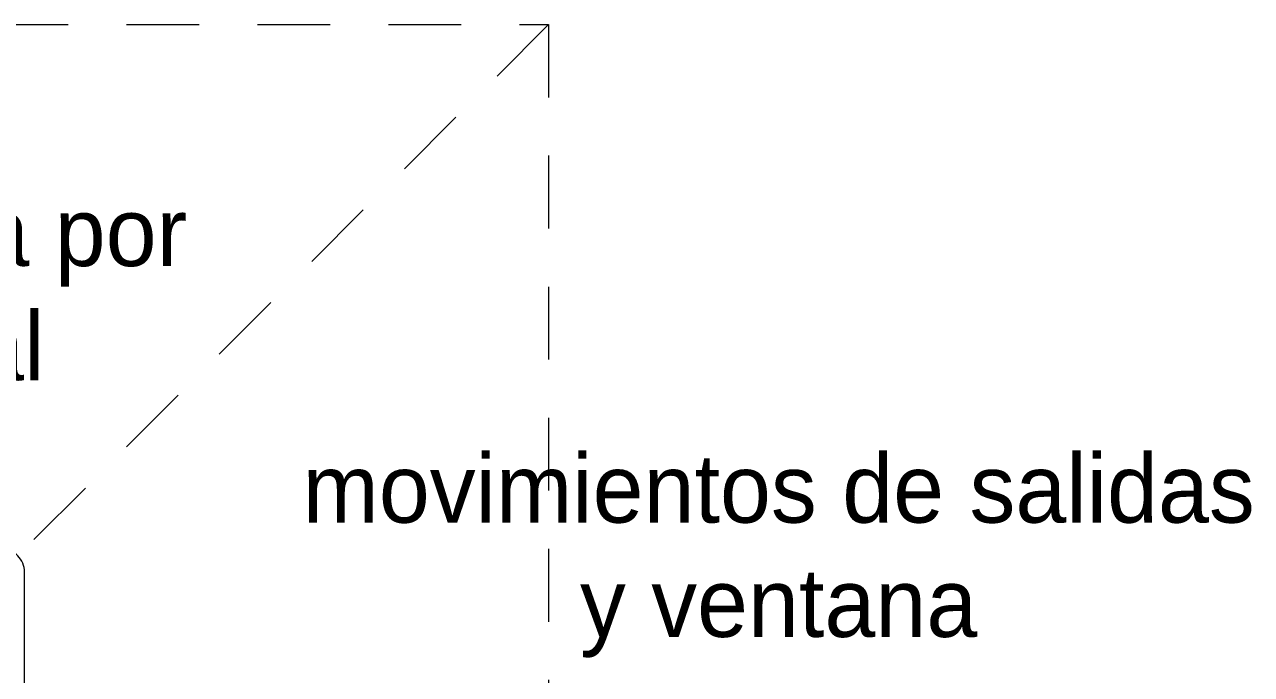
# Model space of a CAD drawing. Header units: metres. Extents: x -232 to 581, y 30 to 789.
# Drawn here: x 98.966 to 101.073, y 663.597 to 664.712 of the extents above; entities that cross this region are included whole.
import ezdxf

# ---------------------------------------------------------------- set-up
doc = ezdxf.new("R2010")
doc.units = ezdxf.units.M
doc.linetypes.add('HIDDEN2', pattern=[0.1875, 0.125, -0.0625])
doc.layers.add('A-WALL', color=250, linetype='Continuous', lineweight=20)
doc.layers.add('baños', color=140, linetype='Continuous', lineweight=0)
doc.layers.add('Techos 1', color=7, linetype='HIDDEN2', lineweight=9, true_color=0x42391a)
doc.styles.get("Standard").update_dxf_attribs({"font": 'arial.ttf'})

# ---------------------------------------------------------------- blocks, each defined once
blk = doc.blocks.new('27.11.2025 LN09 1ER NIVEL')
at = {"layer": 'A-WALL', "color": 18, "true_color": 0x000000}
blk.add_lwpolyline([(175.7838, 93.0441), (175.7838, 97.0041, -0.414214), (175.8238, 97.0441), (176.3438, 97.0441, 0.414214), (176.3838, 97.0841), (176.3838, 97.2041, 0.414214), (176.3438, 97.2441), (175.8238, 97.2441, -0.414214), (175.7838, 97.2841), (175.7838, 97.6041, 0.414214), (175.7438, 97.6441), (175.5338, 97.6441)], format="xyb", dxfattribs=at)
at = {"layer": 'Techos 1', "color": 18, "true_color": 0x000000}
for p, q in [((176.6838, 98.5441), (172.5838, 94.4441)), ((175.2838, 98.5441), (176.6838, 98.5441)), ((176.6838, 98.5441), (176.6838, 90.3441))]:
    blk.add_line(p, q, dxfattribs=at)
blk = doc.blocks.new('20.03.2026 LN 09 PRIMER NIVEL ARQ')
at = {"layer": 'A-WALL', "color": 1}
blk.add_lwpolyline([(-4.836, -56.4532), (-4.836, -56.1332)], dxfattribs=at)
at = {"layer": 'Techos 1', "color": 1}
for p, q in [((-3.936, -55.1932), (-8.036, -59.2932)), ((-5.336, -55.1932), (-3.936, -55.1932)), ((-3.936, -55.1932), (-3.936, -63.3932))]:
    blk.add_line(p, q, dxfattribs=at)
at = {"layer": 'baños', "color": 1, "linetype": 'Continuous'}
for tag, p in [('MODELNUMBER', (-12.0611, -62.0707)), ('MATERIAL', (-12.0611, -62.0709)), ('PRODUCT', (-12.0611, -62.0708)), ('TRADENAME', (-12.0611, -62.0708))]:
    blk.add_attdef(tag, p, '', height=0.0000254, rotation=359.9999, dxfattribs=at)

msp = doc.modelspace()

# ---------------------------------------------------------------- block references
at = {"color": 1}
for name, p in [('20.03.2026 LN 09 PRIMER NIVEL ARQ', (103.8018, 719.9057)), ('27.11.2025 LN09 1ER NIVEL', (-76.818, 566.1684))]:
    msp.add_blockref(name, p, dxfattribs=at)

# ---------------------------------------------------------------- texts
at = {"color": 6, "char_height": 0.117677, "attachment_point": 1}
for s, width, insert in [('\\pxqc;{\\fCentury Gothic|b0|i0|c0|p34;movimiento ventana por elemento vertical}', 1.76865, (97.521, 664.4156)), ('\\pxqc;{\\fCentury Gothic|b0|i0|c0|p34;movimientos de salidas y ventana}', 1.692907, (99.4145, 663.9752))]:
    msp.add_mtext_dynamic_manual_height_columns(s, width=width, gutter_width=0.0869, heights=[0.7944], dxfattribs=dict(at, insert=insert))

doc.saveas('drawing.dxf')
